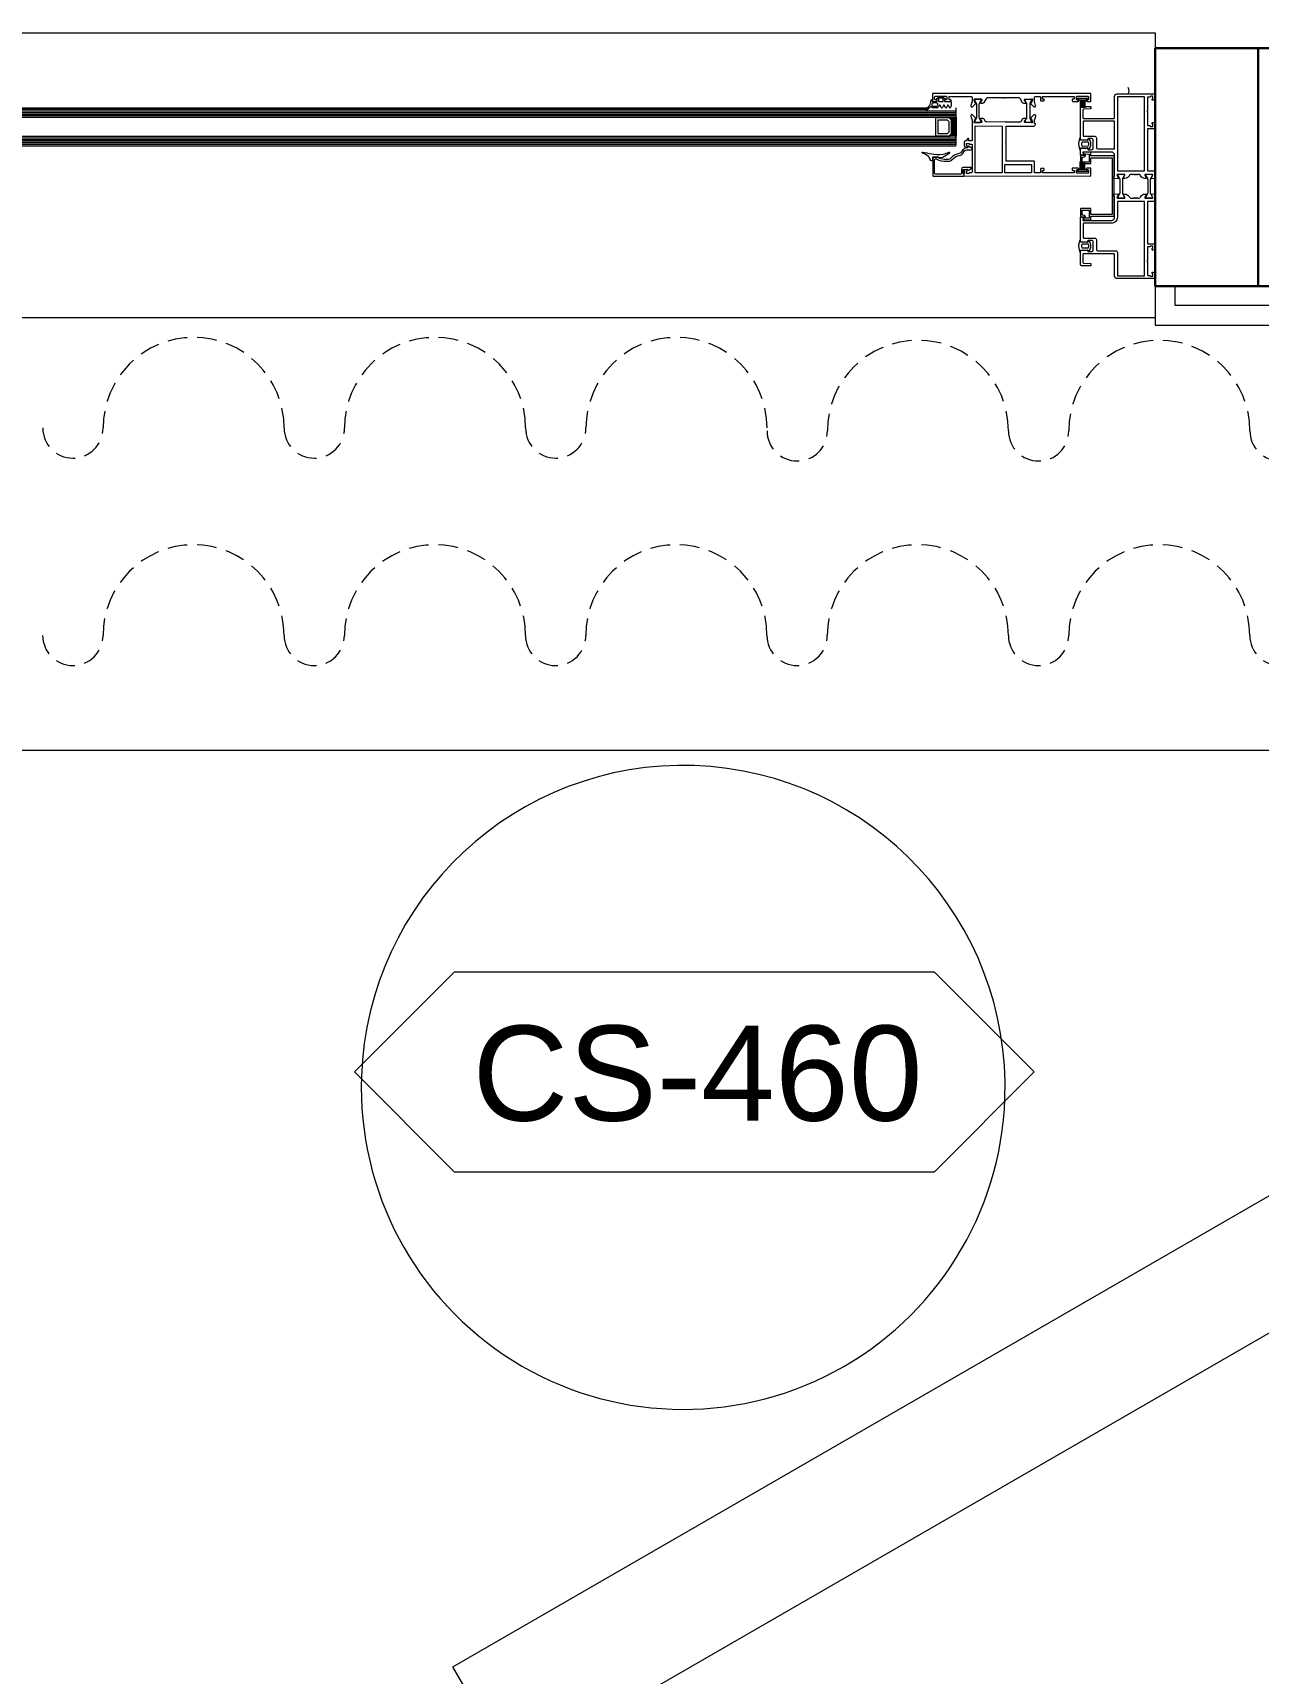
# Model space of a CAD drawing. Header units: centimetres. Extents: x 118932 to 154602, y -32682 to -23521.
# Drawn here: x 140006.8 to 140084.2, y -25349.5 to -25246 of the extents above; entities that cross this region are included whole.
import ezdxf
from ezdxf.enums import TextEntityAlignment as Align

# ---------------------------------------------------------------- set-up
doc = ezdxf.new("R2010")
doc.units = ezdxf.units.CM
doc.header["$LTSCALE"] = 50
doc.header["$MEASUREMENT"] = 0
doc.linetypes.add('HIDDEN', pattern=[0.375, 0.25, -0.125])
for name, color, linetype, lineweight, true_color in [('GEN_00_BL_Yazı', 7, 'Continuous', 0, 0x4f5250), ('GEN_02_TF_Mobilya', 7, 'Continuous', 5, 0x745e3d), ('GEN_02_TF_Pencere', 7, 'Continuous', 9, 0x6093ac), ('GEN_05_ML_Alçıpan_giydirme', 7, 'Continuous', 18, 0x7ebab5), ('GEN_05_ML_Mermer', 7, 'Continuous', 9, 0x9d8692), ('KALACAK DUVARLAR', 7, 'Continuous', 30, 0x005387), ('ÖRÜLECEK DUVARLAR', 7, 'Continuous', 30, 0xfaca30)]:
    doc.layers.add(name, color=color, linetype=linetype, lineweight=lineweight, true_color=true_color)
doc.layers.add('GEN_02_TF_Halı', color=7, linetype='Continuous', lineweight=5, true_color=0x903373, transparency=0.8)
doc.styles.add('Arial_6', font='arial.ttf', dxfattribs={"height": 59.5325})

# ---------------------------------------------------------------- blocks, each defined once
blk = doc.blocks.new('KALACAK DUVALAR LEVEL 0 D BLOK')
at = {"layer": 'KALACAK DUVARLAR', "elevation": 0}
blk.add_lwpolyline([(-7.5, 1981.38), (-82.5, 1981.38), (-82.5, 1966.36), (-7.5, 1966.36)], dxfattribs=at)
blk = doc.blocks.new('P7_')
at = {"layer": 'GEN_02_TF_Pencere', "extrusion": (0, 0, -1)}
for p, q in [((163469.9, -16165.98, 0), (163470.06, -16165.88, 0)), ((163470.06, -16165.88, 0), (163470.31, -16165.88, 0)), ((163470.3, -16165.95, 0), (163470.07, -16165.95, 0)), ((163470.31, -16165.88, 0), (163470.47, -16165.98, 0)), ((163469.27, -16166.66, 0), (163469.45, -16166.45, 0)), ((163469.53, -16166.5, 0), (163469.32, -16166.7, 0)), ((163469.61, -16166.34, 0), (163469.61, -16166.36, 0)), ((163469.63, -16166.07, 0), (163469.63, -16166.13, 0)), ((163469.66, -16166.16, 0), (163469.96, -16166.16, 0)), ((163469.94, -16166.55, 0), (163469.69, -16166.55, 0)), ((163469.9, -16166.25, 0), (163469.71, -16166.25, 0)), ((163469.71, -16166.45, 0), (163469.9, -16166.45, 0)), ((163469.96, -16166.04, 0), (163469.92, -16166.04, 0)), ((163469.96, -16166.16, 0), (163469.96, -16166.04, 0)), ((163470, -16166.36, 0), (163470, -16166.34, 0)), ((163470, -16166.36, 0), (163470, -16166.36, 0)), ((163470.04, -16165.97, 0), (163470.04, -16166.13, 0)), ((163470.08, -16166.4, 0), (163470.04, -16166.49, 0)), ((163470.04, -16166.49, 0), (163470.04, -16166.49, 0)), ((163470.05, -16166.15, 0), (163470.05, -16166.15, 0)), ((163470.07, -16166.16, 0), (163470.3, -16166.16, 0)), ((163470.21, -16166.53, 0), (163470.13, -16166.39, 0)), ((163470.34, -16166.4, 0), (163470.29, -16166.53, 0)), ((163470.33, -16166.13, 0), (163470.33, -16165.97, 0)), ((163470.47, -16166.53, 0), (163470.4, -16166.39, 0)), ((163470.45, -16166.04, 0), (163470.41, -16166.04, 0)), ((163470.41, -16166.04, 0), (163470.41, -16166.16, 0)), ((163470.41, -16166.16, 0), (163470.81, -16166.16, 0)), ((163470.61, -16166.4, 0), (163470.55, -16166.53, 0)), ((163470.72, -16166.53, 0), (163470.66, -16166.4, 0)), ((163470.82, -16166.48, 0), (163470.79, -16166.53, 0)), ((163470.84, -16166.19, 0), (163470.83, -16166.44, 0)), ((163469.6, -16169.89, 0), (163469.64, -16169.89, 0)), ((163469.64, -16169.89, 0), (163469.64, -16169.89, 0)), ((163469.67, -16169.87, 0), (163469.67, -16169.68, 0)), ((163469.7, -16169.66, 0), (163469.96, -16169.66, 0)), ((163470.01, -16169.67, 0), (163470.02, -16169.68, 0)), ((163470.69, -16169.35, 0), (163470.68, -16169.35, 0))]:
    blk.add_line(p, q, dxfattribs=at)
at = {"layer": 'GEN_02_TF_Pencere'}
for p, q in [((163389.72, -16166.65, 0), (163469.27, -16166.65, 0)), ((163389.72, -16166.75, 0), (163471.15, -16166.75, 0)), ((163389.72, -16166.85, 0), (163471.15, -16166.85, 0)), ((163389.72, -16166.95, 0), (163471.15, -16166.95, 0)), ((163389.77, -16166.55, 0), (163469.36, -16166.55, 0)), ((163471.15, -16166.6, 0), (163471.1, -16166.55, 0)), ((163471.15, -16167.1, 0), (163471.15, -16166.6, 0)), ((163389.72, -16167.05, 0), (163471.15, -16167.05, 0)), ((163389.72, -16167.15, 0), (163470.77, -16167.15, 0)), ((163470.7, -16167.18, 0), (163469.85, -16167.18, 0)), ((163469.85, -16167.18, 0), (163469.85, -16168.32, 0)), ((163470.6, -16167.33, 0), (163470, -16167.33, 0)), ((163470, -16167.33, 0), (163470, -16168.17, 0)), ((163470.7, -16167.43, 0), (163470.6, -16167.33, 0)), ((163470.85, -16167.33, 0), (163470.7, -16167.18, 0)), ((163470.7, -16168.07, 0), (163470.7, -16167.43, 0)), ((163470.92, -16167.3, 0), (163470.77, -16167.15, 0)), ((163470.77, -16167.15, 0), (163471.15, -16167.15, 0)), ((163470.79, -16167.17, 0), (163470.79, -16167.15, 0)), ((163470.83, -16167.21, 0), (163470.83, -16167.15, 0)), ((163470.85, -16168.17, 0), (163470.85, -16167.33, 0)), ((163470.87, -16167.25, 0), (163470.87, -16167.15, 0)), ((163470.91, -16167.29, 0), (163470.91, -16167.15, 0)), ((163470.92, -16168.2, 0), (163470.92, -16167.3, 0)), ((163470.95, -16168.35, 0), (163470.95, -16167.15, 0)), ((163470.99, -16168.35, 0), (163470.99, -16167.15, 0)), ((163471.03, -16168.35, 0), (163471.03, -16167.15, 0)), ((163471.07, -16168.35, 0), (163471.07, -16167.15, 0)), ((163471.1, -16167.15, 0), (163471.15, -16167.1, 0)), ((163471.11, -16168.35, 0), (163471.11, -16167.15, 0)), ((163471.15, -16167.15, 0), (163471.15, -16168.35, 0)), ((163471.15, -16168.35, 0), (163471.15, -16167.15, 0)), ((163389.72, -16168.35, 0), (163470.77, -16168.35, 0)), ((163389.72, -16168.45, 0), (163471.15, -16168.45, 0)), ((163389.72, -16168.55, 0), (163471.15, -16168.55, 0)), ((163389.72, -16168.65, 0), (163471.15, -16168.65, 0)), ((163389.72, -16168.75, 0), (163471.15, -16168.75, 0)), ((163389.72, -16168.85, 0), (163471.15, -16168.85, 0)), ((163389.77, -16168.95, 0), (163471.1, -16168.95, 0)), ((163469.85, -16168.32, 0), (163470.7, -16168.32, 0)), ((163470, -16168.17, 0), (163470.6, -16168.17, 0)), ((163470.6, -16168.17, 0), (163470.7, -16168.07, 0)), ((163470.7, -16168.32, 0), (163470.85, -16168.17, 0)), ((163470.77, -16168.35, 0), (163470.92, -16168.2, 0)), ((163471.15, -16168.35, 0), (163470.77, -16168.35, 0)), ((163470.79, -16168.35, 0), (163470.79, -16168.34, 0)), ((163470.83, -16168.35, 0), (163470.83, -16168.3, 0)), ((163470.87, -16168.35, 0), (163470.87, -16168.26, 0)), ((163470.91, -16168.35, 0), (163470.91, -16168.22, 0)), ((163471.15, -16168.4, 0), (163471.1, -16168.35, 0)), ((163471.1, -16168.95, 0), (163471.15, -16168.9, 0)), ((163471.15, -16168.35, 0), (163471.15, -16168.35, 0)), ((163471.15, -16168.9, 0), (163471.15, -16168.4, 0))]:
    blk.add_line(p, q, dxfattribs=at)
at = {"layer": 'GEN_02_TF_Pencere', "linetype": 'Continuous'}
for p, q in [((163478.97, -16166.05, 0), (163478.97, -16166.56, 0)), ((163478.99, -16166.05, 0), (163478.99, -16166.56, 0)), ((163479.01, -16166.05, 0), (163479.01, -16166.56, 0)), ((163479.03, -16166.05, 0), (163479.03, -16166.56, 0)), ((163479.05, -16166.05, 0), (163479.05, -16166.56, 0)), ((163479.07, -16166.05, 0), (163479.07, -16166.56, 0)), ((163479.09, -16166.05, 0), (163479.09, -16166.56, 0)), ((163479.11, -16166.05, 0), (163479.11, -16166.56, 0)), ((163479.13, -16166.05, 0), (163479.13, -16166.56, 0)), ((163479.15, -16166.05, 0), (163479.15, -16166.56, 0)), ((163479.17, -16166.05, 0), (163479.17, -16166.56, 0)), ((163479.19, -16166.05, 0), (163479.19, -16166.56, 0)), ((163479.21, -16166.05, 0), (163479.21, -16166.56, 0)), ((163479.23, -16166.05, 0), (163479.23, -16166.56, 0)), ((163479.25, -16166.05, 0), (163479.25, -16166.56, 0)), ((163479.27, -16166.05, 0), (163479.27, -16166.56, 0)), ((163478.97, -16170.46, 0), (163478.97, -16169.95, 0)), ((163478.99, -16170.46, 0), (163478.99, -16169.95, 0)), ((163479.01, -16170.46, 0), (163479.01, -16169.95, 0)), ((163479.03, -16170.46, 0), (163479.03, -16169.95, 0)), ((163479.05, -16170.46, 0), (163479.05, -16169.95, 0)), ((163479.07, -16170.46, 0), (163479.07, -16169.95, 0)), ((163479.09, -16170.46, 0), (163479.09, -16169.95, 0)), ((163479.11, -16170.46, 0), (163479.11, -16169.95, 0)), ((163479.13, -16170.46, 0), (163479.13, -16169.95, 0)), ((163479.15, -16170.46, 0), (163479.15, -16169.95, 0)), ((163479.17, -16170.46, 0), (163479.17, -16169.95, 0)), ((163479.19, -16170.46, 0), (163479.19, -16169.95, 0)), ((163479.21, -16170.46, 0), (163479.21, -16169.95, 0)), ((163479.23, -16170.46, 0), (163479.23, -16169.95, 0)), ((163479.25, -16170.46, 0), (163479.25, -16169.95, 0)), ((163479.27, -16170.46, 0), (163479.27, -16169.95, 0))]:
    blk.add_line(p, q, dxfattribs=at)
at = {"layer": 'GEN_02_TF_Pencere', "elevation": 0}
for points in [[(163479.62, -16165.65), (163469.68, -16165.65, 0.414214), (163469.65, -16165.68), (163469.65, -16166.12, 0.414214), (163469.68, -16166.15), (163469.88, -16166.15, 0.414214), (163469.95, -16166.08, 0.414214), (163469.92, -16166.05), (163469.84, -16166.05, -0.414214), (163469.79, -16166), (163469.79, -16165.88, -0.414214), (163469.84, -16165.83), (163470.51, -16165.83, -0.414214), (163470.56, -16165.88), (163470.56, -16166, -0.414214), (163470.51, -16166.05), (163470.43, -16166.05, 0.414214), (163470.4, -16166.08, 0.414214), (163470.47, -16166.15), (163470.78, -16166.15, 0.414214), (163470.83, -16166.1), (163470.83, -16166.08, 0.414214), (163470.8, -16166.05), (163470.73, -16166.05, -0.414214), (163470.7, -16166.02), (163470.7, -16165.85), (163472.12, -16165.85, -0.414214), (163472.15, -16165.88), (163472.15, -16166.15), (163472.08, -16166.41, 0.700075), (163472.18, -16166.49), (163472.2, -16166.48), (163472.37, -16166.3, 0.617785), (163472.36, -16166.24, -0.283333), (163472.33, -16166.22), (163472.28, -16166.04), (163472.28, -16166.02, -0.673162), (163472.33, -16166, 0.202354), (163472.36, -16166.01), (163472.74, -16166.01, -0.415901), (163472.77, -16166.04), (163472.77, -16166.06, -0.137872), (163472.77, -16166.07), (163472.68, -16166.23, 0.585714), (163472.69, -16166.26), (163472.83, -16166.26, 0.30109), (163472.92, -16166.21), (163473.08, -16165.95, -0.261413), (163473.16, -16165.9), (163473.99, -16165.9), (163474.01, -16165.94), (163474.03, -16165.9), (163474.09, -16165.9, 1), (163474.15, -16165.9), (163474.23, -16165.9, 1), (163474.29, -16165.9), (163475.08, -16165.9, -0.261413), (163475.16, -16165.95), (163475.32, -16166.21, 0.261381), (163475.41, -16166.26), (163475.55, -16166.26, 0.585524), (163475.56, -16166.23), (163475.47, -16166.07, -0.137707), (163475.47, -16166.06), (163475.47, -16166.04, -0.414214), (163475.5, -16166.01), (163475.88, -16166.01, 0.202488), (163475.91, -16166, -0.673126), (163475.96, -16166.02), (163475.96, -16166.04), (163475.91, -16166.22, -0.283536), (163475.88, -16166.24, 0.617796), (163475.87, -16166.3), (163476.04, -16166.48), (163476.06, -16166.49, 0.700399), (163476.16, -16166.41), (163476.1, -16166.15), (163476.1, -16165.88, -0.414214), (163476.13, -16165.85), (163476.45, -16165.85, -0.414214), (163476.48, -16165.88), (163476.48, -16166.09, 0.414214), (163476.51, -16166.12), (163476.67, -16166.12, 0.414214), (163476.7, -16166.09), (163476.7, -16166.03, 0.414214), (163476.67, -16166), (163476.6, -16166), (163476.6, -16165.85), (163478.6, -16165.85), (163478.6, -16166), (163478.5, -16166, 0.414214), (163478.47, -16166.03), (163478.47, -16166.1, 0.414214), (163478.52, -16166.15), (163478.83, -16166.15, 0.414214), (163478.9, -16166.08, 0.414214), (163478.87, -16166.05), (163478.79, -16166.05, -0.414214), (163478.74, -16166), (163478.74, -16165.88, -0.414214), (163478.79, -16165.83), (163479.46, -16165.83, -0.414214), (163479.51, -16165.88), (163479.51, -16166, -0.414214), (163479.46, -16166.05), (163479.38, -16166.05, 0.414214), (163479.35, -16166.08, 0.414214), (163479.42, -16166.15), (163479.62, -16166.15, 0.414214), (163479.65, -16166.12), (163479.65, -16165.68, 0.414214), (163479.62, -16165.65)], [(163483.22, -16167.88), (163483.22, -16170.51, 0.414214), (163483.25, -16170.54), (163483.69, -16170.54, -0.414214), (163483.72, -16170.57), (163483.72, -16170.85), (163483.72, -16171.01), (163483.48, -16171.03, -0.957329), (163483.47, -16170.99, 0.267761), (163483.49, -16170.98), (163483.55, -16170.82, 0.843081), (163483.54, -16170.76), (163483.08, -16170.76, 0.577366), (163483.06, -16170.81), (163483.15, -16170.96, 0.182697), (163483.16, -16170.97, -0.849744), (163483.15, -16171.01), (163483.06, -16171.01, -0.267944), (163482.8, -16170.86), (163482.77, -16170.81, 0.267966), (163482.69, -16170.76), (163482.6, -16170.76, -1), (163482.54, -16170.76), (163482.46, -16170.76, -1), (163482.4, -16170.76), (163482.34, -16170.76), (163482.32, -16170.8), (163482.3, -16170.76), (163482.17, -16170.76, 0.267964), (163482.09, -16170.81), (163482.06, -16170.86, -0.267944), (163481.8, -16171.01), (163481.71, -16171.01, -0.849637), (163481.7, -16170.97, 0.182928), (163481.71, -16170.96), (163481.8, -16170.81, 0.577366), (163481.78, -16170.76), (163481.33, -16170.76, 0.843087), (163481.32, -16170.82), (163481.37, -16170.98, 0.268123), (163481.39, -16170.99, -0.957545), (163481.38, -16171.03), (163481.08, -16171.01, -0.493156), (163481.07, -16170.98), (163481.1, -16170.9, -0.312805), (163481.12, -16170.88, 0.41134), (163481.15, -16170.85), (163481.15, -16169.55, 0.414214), (163480.95, -16169.35), (163479.17, -16169.35, 0.414214), (163479.14, -16169.38), (163479.19, -16169.52, -0.414214), (163479.16, -16169.55), (163479.02, -16169.55, -0.414214), (163478.99, -16169.52), (163478.99, -16169.17, -0.399096), (163479.04, -16169.12), (163479.42, -16169.1, -0.429495), (163479.45, -16169.13), (163479.45, -16169.15, 0.414214), (163479.5, -16169.2), (163479.7, -16169.2, 0.414214), (163479.8, -16169.1), (163479.8, -16168.6, 0.414214), (163479.7, -16168.5), (163479.5, -16168.5, 0.414214), (163479.45, -16168.55), (163479.45, -16168.57, -0.429487), (163479.42, -16168.6), (163479.04, -16168.58, -0.399104), (163478.99, -16168.53), (163478.99, -16166.58, -0.414214), (163479.09, -16166.48), (163479.62, -16166.48, -0.414214), (163479.65, -16166.51), (163479.65, -16166.6, -0.400696), (163479.62, -16166.63), (163479.18, -16166.65, 0.400696), (163479.15, -16166.68), (163479.15, -16167.19, 0.414214), (163479.18, -16167.22), (163481.12, -16167.22, 0.414214), (163481.15, -16167.19), (163481.15, -16165.83, -0.414214), (163481.3, -16165.68), (163483.69, -16165.68, -0.414214), (163483.72, -16165.71), (163483.72, -16165.93, -0.414214), (163483.57, -16166.08), (163483.54, -16166.08, -0.414214), (163483.52, -16166.06), (163483.52, -16166.01, -0.36604), (163483.54, -16165.98, 0.365984), (163483.57, -16165.95), (163483.57, -16165.86, 0.414214), (163483.54, -16165.83), (163483.43, -16165.83, 0.367429), (163483.4, -16165.86, -0.364526), (163483.37, -16165.88), (163483.25, -16165.88, 0.414214), (163483.22, -16165.91), (163483.22, -16166.75), (163483.19, -16166.78), (163483.22, -16166.81), (163483.22, -16167.65, 0.414214), (163483.25, -16167.68), (163483.37, -16167.68, -0.364526), (163483.4, -16167.71, 0.367429), (163483.43, -16167.73), (163483.54, -16167.73, 0.414214), (163483.57, -16167.7), (163483.57, -16167.61, 0.365984), (163483.54, -16167.58, -0.36604), (163483.52, -16167.55), (163483.52, -16167.5, -0.414214), (163483.54, -16167.48), (163483.57, -16167.48, -0.414214), (163483.72, -16167.63), (163483.72, -16167.8, -0.414214), (163483.64, -16167.88), (163483.22, -16167.88)], [(163471.67, -16170.85), (163479.61, -16170.86, 0.198912), (163479.64, -16170.85, 0.198912), (163479.64, -16170.83), (163479.65, -16170.39, 0.414214), (163479.62, -16170.36), (163479.42, -16170.36, 0.414214), (163479.35, -16170.43, 0.414214), (163479.38, -16170.46), (163479.46, -16170.46, -0.414214), (163479.51, -16170.51), (163479.51, -16170.63, -0.414214), (163479.46, -16170.68), (163478.79, -16170.68, -0.414214), (163478.74, -16170.63), (163478.74, -16170.51, -0.414214), (163478.79, -16170.46), (163478.87, -16170.46, 0.414214), (163478.9, -16170.43, 0.414214), (163478.83, -16170.36), (163478.52, -16170.36, 0.414214), (163478.47, -16170.41), (163478.47, -16170.48, 0.414214), (163478.5, -16170.51), (163478.6, -16170.51), (163478.6, -16170.66), (163476.6, -16170.66), (163476.6, -16170.51), (163476.67, -16170.51, 0.414214), (163476.7, -16170.48), (163476.7, -16170.42, 0.414214), (163476.67, -16170.39), (163476.51, -16170.39, 0.414214), (163476.48, -16170.42), (163476.48, -16170.63, -0.414214), (163476.45, -16170.66), (163476.1, -16170.66), (163476.1, -16169.96, 0.414213), (163476.07, -16169.93), (163474.3, -16169.93), (163474.3, -16168.85), (163474.27, -16168.82), (163474.3, -16168.79), (163474.3, -16167.71), (163476.05, -16167.71, 0.414277), (163476.15, -16167.61), (163476.15, -16167.57, 0.339312), (163476.13, -16167.55), (163476.11, -16167.55, -0.339802), (163476.1, -16167.53), (163476.1, -16167.34), (163476.17, -16167.08, 0.700085), (163476.06, -16167), (163476.04, -16167.02), (163475.87, -16167.19, 0.617948), (163475.89, -16167.25, -0.283637), (163475.91, -16167.27), (163475.96, -16167.46), (163475.96, -16167.47, -0.673161), (163475.91, -16167.5, 0.202488), (163475.89, -16167.49), (163475.5, -16167.49, -0.414214), (163475.47, -16167.46), (163475.47, -16167.43, -0.137872), (163475.47, -16167.42), (163475.57, -16167.27, 0.585524), (163475.55, -16167.24), (163475.41, -16167.24, 0.261413), (163475.32, -16167.28), (163475.25, -16167.41, -0.261413), (163475.16, -16167.46), (163474.25, -16167.46), (163473.08, -16167.45, -0.261413), (163473, -16167.41), (163472.92, -16167.28, 0.261413), (163472.84, -16167.23), (163472.69, -16167.23, 0.585524), (163472.68, -16167.27), (163472.77, -16167.42, -0.137872), (163472.77, -16167.43), (163472.77, -16167.45, -0.414214), (163472.74, -16167.48), (163472.36, -16167.48, 0.202488), (163472.34, -16167.49, -0.673161), (163472.28, -16167.47), (163472.28, -16167.45), (163472.34, -16167.27, -0.283637), (163472.36, -16167.25, 0.617948), (163472.37, -16167.19), (163472.2, -16167.02), (163472.19, -16167, 0.700085), (163472.08, -16167.08), (163472.15, -16167.34), (163472.15, -16168.62, -0.414214), (163472.12, -16168.65), (163471.98, -16168.65, -0.414214), (163471.95, -16168.62), (163471.95, -16168.53, 0.463003), (163471.91, -16168.5, 0.372825), (163471.83, -16168.6), (163471.83, -16168.62, -0.414214), (163471.8, -16168.65), (163471.73, -16168.65, 0.414214), (163471.65, -16168.73), (163471.65, -16168.9, 0.414214), (163471.8, -16169.05), (163471.82, -16169.05, 0.414214), (163471.85, -16169.02), (163471.85, -16168.98, 0.380812), (163471.82, -16168.95, -0.365977), (163471.8, -16168.92), (163471.8, -16168.83, -0.414214), (163471.83, -16168.8), (163471.94, -16168.8, -0.365977), (163471.97, -16168.83, 0.369187), (163472, -16168.85), (163472.12, -16168.85, -0.414214), (163472.15, -16168.88), (163472.15, -16169.72), (163472.18, -16169.75), (163472.15, -16169.78), (163472.15, -16170.62, -0.414214), (163472.12, -16170.65), (163471.99, -16170.65, 0.365995), (163471.96, -16170.68, -0.365977), (163471.94, -16170.7), (163471.83, -16170.7, -0.414214), (163471.8, -16170.67), (163471.8, -16170.58, -0.374045), (163471.82, -16170.55, 0.366034), (163471.85, -16170.53), (163471.85, -16170.48, 0.414214), (163471.82, -16170.45), (163471.8, -16170.45, 0.414214), (163471.65, -16170.6), (163471.64, -16170.82, 0.414214), (163471.67, -16170.85)], [(163472.61, -16167.17), (163472.61, -16166.32, -0.131653), (163472.63, -16166.26), (163472.73, -16166.08), (163472.73, -16166.04, 0.414213), (163472.69, -16166), (163472.35, -16166, 0.414214), (163472.31, -16166.04), (163472.31, -16166.08), (163472.42, -16166.26, -0.131652), (163472.43, -16166.32), (163472.43, -16167.17, -0.131652), (163472.42, -16167.23), (163472.31, -16167.41), (163472.31, -16167.44, 0.414214), (163472.35, -16167.48), (163472.69, -16167.48, 0.414213), (163472.73, -16167.44), (163472.73, -16167.41), (163472.63, -16167.23, -0.131652), (163472.61, -16167.17)], [(163475.61, -16167.17), (163475.61, -16166.32, 0.131653), (163475.59, -16166.26), (163475.49, -16166.08), (163475.49, -16166.05, -0.414213), (163475.53, -16166.01), (163475.87, -16166.01, -0.414214), (163475.91, -16166.05), (163475.91, -16166.08), (163475.81, -16166.26, 0.131652), (163475.79, -16166.32), (163475.79, -16167.17, 0.131652), (163475.81, -16167.23), (163475.91, -16167.41), (163475.91, -16167.45, -0.414214), (163475.87, -16167.49), (163475.53, -16167.49, -0.414213), (163475.49, -16167.45), (163475.49, -16167.41), (163475.59, -16167.23, 0.131652), (163475.61, -16167.17)], [(163481.15, -16169.12), (163481.15, -16167.43, 0.414189), (163481.12, -16167.4), (163479.2, -16167.4, 0.414238), (163479.17, -16167.43), (163479.17, -16168.32, 0.414214), (163479.2, -16168.35), (163479.9, -16168.35, -0.414214), (163480, -16168.45), (163480, -16169.05, 0.414214), (163480.1, -16169.15), (163481.12, -16169.15, 0.414214), (163481.15, -16169.12)], [(163469.7, -16170.86), (163471.62, -16170.86, 0.41421), (163471.65, -16170.83), (163471.65, -16170.77, 0.41421), (163471.62, -16170.74), (163471.6, -16170.74), (163471.6, -16170.44), (163471.87, -16170.44), (163471.89, -16170.47, 0.414213), (163471.93, -16170.49), (163472.1, -16170.39, 0.767327), (163472.08, -16170.32), (163471.58, -16170.32, 0.414213), (163471.48, -16170.42), (163471.48, -16170.69, -0.414213), (163471.43, -16170.74), (163469.84, -16170.74, -0.414213), (163469.79, -16170.69), (163469.79, -16169.83, -0.414213), (163469.84, -16169.78), (163469.89, -16169.78, -0.127549), (163469.92, -16169.79, 0.13898), (163470.52, -16169.93), (163470.66, -16169.93, 0.215322), (163470.9, -16169.82, -0.168624), (163471.36, -16169.56, 0.197358), (163471.57, -16169.43), (163471.67, -16169.28, -0.244575), (163471.82, -16169.2), (163472.1, -16169.2, 0.767327), (163472.13, -16169.1), (163471.93, -16168.98, 0.577351), (163471.89, -16169.01), (163471.89, -16169.08), (163471.82, -16169.08, 0.244575), (163471.58, -16169.21), (163471.47, -16169.36, -0.197358), (163471.34, -16169.44, 0.168624), (163470.81, -16169.74, -0.215322), (163470.66, -16169.81), (163470.42, -16169.81, -0.114883), (163469.98, -16169.68, 0.126996), (163469.88, -16169.66), (163469.7, -16169.66, 0.414213), (163469.67, -16169.69), (163469.67, -16170.83, 0.414213), (163469.7, -16170.86)], [(163478.99, -16168.41, 0.064394), (163478.91, -16168.62, 0.064394), (163478.88, -16168.84, 0.129325), (163478.99, -16169.27), (163478.99, -16169.12, -0.399528), (163479.02, -16169.09), (163479.44, -16169.07, -0.414214), (163479.47, -16169.1), (163479.47, -16169.13, 0.414214), (163479.5, -16169.16), (163479.5, -16169.16, 0.295923), (163479.59, -16169.1, 0.104809), (163479.65, -16168.84, 0.104809), (163479.59, -16168.58, 0.295923), (163479.5, -16168.52), (163479.5, -16168.52, 0.414214), (163479.47, -16168.55), (163479.47, -16168.58, -0.414214), (163479.44, -16168.61), (163479.02, -16168.59, -0.399528), (163478.99, -16168.56), (163478.99, -16168.41)], [(163479.14, -16168.7), (163479.46, -16168.71, -0.337036), (163479.49, -16168.74, -0.054259), (163479.5, -16168.84, -0.054259), (163479.49, -16168.95, -0.337036), (163479.46, -16168.97), (163479.14, -16168.99, -0.32284), (163479.11, -16168.97, -0.093955), (163479.08, -16168.84, -0.093955), (163479.11, -16168.72, -0.32284), (163479.14, -16168.7)], [(163479.65, -16169.39, 0.198912), (163479.64, -16169.37, 0.198912), (163479.62, -16169.36), (163479.21, -16169.36, 0.518649), (163479.18, -16169.4), (163479.22, -16169.52, -0.518649), (163479.19, -16169.56), (163479.03, -16169.56, 0.414214), (163479, -16169.59), (163479, -16170.05, 0.414214), (163479.03, -16170.08), (163479.62, -16170.08, 0.414214), (163479.65, -16170.05), (163479.65, -16169.71), (163481, -16169.71), (163481, -16171.49), (163481, -16173.28), (163479.65, -16173.28), (163479.65, -16172.94, 0.414214), (163479.62, -16172.91), (163479.03, -16172.91, 0.414214), (163479, -16172.94), (163479, -16173.4, 0.414214), (163479.03, -16173.43), (163479.19, -16173.43, -0.518649), (163479.22, -16173.47), (163479.18, -16173.59, 0.518649), (163479.21, -16173.63), (163479.62, -16173.63, 0.414214), (163479.65, -16173.6), (163479.65, -16173.43, -0.414214), (163479.68, -16173.4), (163481.09, -16173.4, 0.414214), (163481.12, -16173.37), (163481.12, -16171.49), (163481.12, -16169.62, 0.414214), (163481.09, -16169.59), (163479.68, -16169.59, -0.414214), (163479.65, -16169.56), (163479.65, -16169.39)], [(163479.54, -16169.49, -0.190395), (163479.55, -16169.51), (163479.55, -16169.95, -0.414214), (163479.52, -16169.98), (163479.13, -16169.98, -0.414214), (163479.1, -16169.95), (163479.1, -16169.69, -0.414214), (163479.13, -16169.66), (163479.17, -16169.66, 0.505029), (163479.31, -16169.47), (163479.52, -16169.48, -0.190395), (163479.54, -16169.49)], [(163474.22, -16170.13, -0.198912), (163474.25, -16170.13), (163475.87, -16170.13, -0.414214), (163475.9, -16170.16), (163475.9, -16170.63, -0.414214), (163475.87, -16170.66), (163474.25, -16170.66, -0.414214), (163474.22, -16170.63), (163474.22, -16170.16, -0.198912), (163474.22, -16170.13)], [(163481.66, -16171.93), (163481.66, -16171.08, -0.131652), (163481.67, -16171.02), (163481.78, -16170.84), (163481.78, -16170.8, 0.414214), (163481.74, -16170.76), (163481.4, -16170.76, 0.414214), (163481.36, -16170.8), (163481.36, -16170.84), (163481.46, -16171.02, -0.131652), (163481.48, -16171.08), (163481.48, -16171.93, -0.131652), (163481.46, -16171.99), (163481.36, -16172.17), (163481.36, -16172.2, 0.414214), (163481.4, -16172.24), (163481.74, -16172.24, 0.414214), (163481.78, -16172.2), (163481.78, -16172.17), (163481.67, -16171.99, -0.131652), (163481.66, -16171.93)], [(163483.42, -16171.93), (163483.42, -16171.08, -0.131652), (163483.43, -16171.02), (163483.54, -16170.84), (163483.54, -16170.8, 0.414214), (163483.5, -16170.76), (163483.16, -16170.76, 0.414214), (163483.12, -16170.8), (163483.12, -16170.84), (163483.22, -16171.02, -0.131652), (163483.24, -16171.08), (163483.24, -16171.93, -0.131652), (163483.22, -16171.99), (163483.12, -16172.17), (163483.12, -16172.2, 0.414214), (163483.16, -16172.24), (163483.5, -16172.24, 0.414214), (163483.54, -16172.2), (163483.54, -16172.17), (163483.43, -16171.99, -0.131652), (163483.42, -16171.93)], [(163483.69, -16177.33), (163481.3, -16177.33, -0.414214), (163481.15, -16177.18), (163481.15, -16175.81, 0.414214), (163481.12, -16175.78), (163479.18, -16175.78, 0.414214), (163479.15, -16175.81), (163479.15, -16176.32, 0.400696), (163479.18, -16176.35), (163479.62, -16176.38, -0.400696), (163479.65, -16176.41), (163479.65, -16176.5, -0.414214), (163479.62, -16176.53), (163479.09, -16176.53, -0.414214), (163478.99, -16176.43), (163478.99, -16175.6, -0.399104), (163479.04, -16175.55), (163479.42, -16175.53, -0.429487), (163479.45, -16175.56), (163479.45, -16175.58, 0.414214), (163479.5, -16175.63), (163479.7, -16175.63, 0.414214), (163479.8, -16175.53), (163479.8, -16175.03, 0.414214), (163479.7, -16174.93), (163479.5, -16174.93, 0.414214), (163479.45, -16174.98), (163479.45, -16175, -0.429495), (163479.42, -16175.03), (163479.04, -16175.02, -0.399096), (163478.99, -16174.97), (163478.99, -16173.49, -0.414214), (163479.02, -16173.46), (163479.16, -16173.46, -0.518649), (163479.19, -16173.5), (163479.15, -16173.62, 0.518649), (163479.18, -16173.66), (163480.95, -16173.66, 0.414214), (163481.15, -16173.46), (163481.15, -16172.16, 0.41134), (163481.12, -16172.13, -0.312805), (163481.1, -16172.11), (163481.07, -16172.03, -0.493156), (163481.08, -16172), (163481.38, -16171.98, -0.957545), (163481.39, -16172.02, 0.268123), (163481.37, -16172.03), (163481.32, -16172.19, 0.843087), (163481.33, -16172.25), (163481.78, -16172.25, 0.577366), (163481.8, -16172.2), (163481.71, -16172.04, 0.182928), (163481.7, -16172.03, -0.849637), (163481.71, -16172), (163481.8, -16172, -0.267944), (163482.06, -16172.15), (163482.09, -16172.2, 0.267964), (163482.17, -16172.25), (163482.3, -16172.25), (163482.32, -16172.21), (163482.34, -16172.25), (163482.4, -16172.25, -1), (163482.46, -16172.25), (163482.54, -16172.25, -1), (163482.6, -16172.25), (163482.69, -16172.25, 0.267966), (163482.77, -16172.2), (163482.8, -16172.15, -0.267944), (163483.06, -16172), (163483.15, -16172, -0.849744), (163483.16, -16172.03, 0.182697), (163483.15, -16172.04), (163483.06, -16172.2, 0.577366), (163483.08, -16172.25), (163483.54, -16172.25, 0.843081), (163483.55, -16172.19), (163483.49, -16172.03, 0.267761), (163483.47, -16172.02, -0.957329), (163483.48, -16171.98), (163483.72, -16172), (163483.72, -16172.16), (163483.72, -16172.43, -0.414214), (163483.69, -16172.46), (163483.25, -16172.46, 0.414214), (163483.22, -16172.49), (163483.22, -16175.13), (163483.64, -16175.13, -0.414214), (163483.72, -16175.21), (163483.72, -16175.38, -0.414214), (163483.57, -16175.53), (163483.54, -16175.53, -0.414214), (163483.52, -16175.51), (163483.52, -16175.45, -0.36604), (163483.54, -16175.42, 0.365984), (163483.57, -16175.4), (163483.57, -16175.31, 0.414214), (163483.54, -16175.28), (163483.43, -16175.28, 0.367429), (163483.4, -16175.3, -0.364526), (163483.37, -16175.33), (163483.25, -16175.33, 0.414214), (163483.22, -16175.36), (163483.22, -16176.2), (163483.19, -16176.23), (163483.22, -16176.26), (163483.22, -16177.1, 0.414214), (163483.25, -16177.13), (163483.37, -16177.13, -0.364526), (163483.4, -16177.15, 0.367429), (163483.43, -16177.18), (163483.54, -16177.18, 0.414214), (163483.57, -16177.15), (163483.57, -16177.06, 0.365984), (163483.54, -16177.03, -0.36604), (163483.52, -16177), (163483.52, -16176.95, -0.414214), (163483.54, -16176.93), (163483.57, -16176.93, -0.414214), (163483.72, -16177.08), (163483.72, -16177.3, -0.414214), (163483.69, -16177.33)], [(163479.55, -16173.04), (163479.55, -16173.48, -0.395113), (163479.52, -16173.51), (163479.31, -16173.52, 0.505029), (163479.17, -16173.33), (163479.13, -16173.33, -0.414214), (163479.1, -16173.3), (163479.1, -16173.04, -0.414214), (163479.13, -16173.01), (163479.52, -16173.01, -0.414214), (163479.55, -16173.04)], [(163481.33, -16177.15), (163483.04, -16177.15), (163483.04, -16172.46), (163481.33, -16172.46), (163481.33, -16173.46, -0.414214), (163480.95, -16173.84), (163479.2, -16173.84, 0.414214), (163479.17, -16173.87), (163479.17, -16174.75, 0.414214), (163479.2, -16174.78), (163479.9, -16174.78, -0.414214), (163480, -16174.88), (163480, -16175.48, 0.414214), (163480.1, -16175.58), (163481.23, -16175.58, -0.414214), (163481.33, -16175.68), (163481.33, -16177.15)], [(163478.99, -16174.85, 0.064394), (163478.91, -16175.06, 0.064394), (163478.88, -16175.28, 0.129325), (163478.99, -16175.71), (163478.99, -16175.56, -0.399528), (163479.02, -16175.53), (163479.44, -16175.51, -0.414214), (163479.47, -16175.54), (163479.47, -16175.57, 0.414214), (163479.5, -16175.6), (163479.5, -16175.6, 0.295923), (163479.59, -16175.54, 0.104809), (163479.65, -16175.28, 0.104809), (163479.59, -16175.02, 0.295923), (163479.5, -16174.96), (163479.5, -16174.96, 0.414214), (163479.47, -16174.99), (163479.47, -16175.02, -0.414214), (163479.44, -16175.05), (163479.02, -16175.03, -0.399528), (163478.99, -16175), (163478.99, -16174.85)], [(163479.14, -16175.13), (163479.46, -16175.15, -0.337036), (163479.49, -16175.17, -0.054259), (163479.5, -16175.28, -0.054259), (163479.49, -16175.38, -0.337036), (163479.46, -16175.41), (163479.14, -16175.42, -0.32284), (163479.11, -16175.4, -0.093955), (163479.08, -16175.28, -0.093955), (163479.11, -16175.15, -0.32284), (163479.14, -16175.13)]]:
    blk.add_lwpolyline(points, format="xyb", close=True, dxfattribs=at)
at = {"layer": 'GEN_02_TF_Pencere', "linetype": 'Continuous', "elevation": 0}
for points in [[(163478.78, -16166.05), (163479.46, -16166.05), (163479.46, -16165.96), (163478.78, -16165.96), (163478.78, -16166.05)], [(163479.46, -16170.46), (163478.78, -16170.46), (163478.78, -16170.55), (163479.46, -16170.55), (163479.46, -16170.46)]]:
    blk.add_lwpolyline(points, close=True, dxfattribs=at)
at = {"layer": 'GEN_02_TF_Pencere', "elevation": 0}
for points in [[(163483.04, -16170.54), (163483.04, -16165.86), (163481.33, -16165.86), (163481.33, -16170.54), (163483.04, -16170.54)], [(163474.06, -16170.66), (163472.35, -16170.65), (163472.35, -16167.7), (163474.06, -16167.71), (163474.06, -16170.66)]]:
    blk.add_lwpolyline(points, close=True, dxfattribs=at)
at = {"layer": 'GEN_02_TF_Pencere'}
blk.add_arc((163481.74, -16165.48, 0), 0.332, 322.1442, 37.8558, dxfattribs=at)
for centre, major_axis, start_param, end_param in [((163470.07, -16165.97, 0), (-0.03, 0), 4.711233, 6.282031), ((163470.3, -16165.97, 0), (0.03, 0), -0.001157, 1.56964), ((163469.3, -16166.68, 0), (-0.0344, 0), -0.614619, 2.340265), ((163469.04, -16166.19, 0), (-0.5, 0), 2.512106, 2.949893), ((163465.27, -16165.54, 0), (-4.34, 0), 2.949895, 3.003759), ((163469.57, -16166.53, 0), (-0.0509, 0), 3.745027, 5.454025), ((163469.6, -16166.07, 0), (-0.03, 0), 3.140437, 6.105223), ((163469.71, -16166.34, 0), (-0.1, 0), 4.711232, 6.28203), ((163469.71, -16166.36, 0), (0.1, 0), 3.140436, 4.711234), ((163469.69, -16166.46, 0), (0.1, 0), 3.745027, 4.711234), ((163469.66, -16166.13, 0), (-0.03, 0), -0.001157, 1.56964), ((163469.92, -16166.01, 0), (-0.04, 0), -0.948289, 1.56964), ((163469.9, -16166.34, 0), (-0.1, 0), 3.140436, 4.711234), ((163469.9, -16166.36, 0), (-0.1, 0), 1.569641, 3.140438), ((163469.94, -16166.46, 0), (0.1, 0), 4.711235, 5.320589), ((163469.94, -16166.46, 0), (-0.1, 0), 2.178997, 2.788351), ((163470.07, -16166.13, 0), (0.03, 0), 3.140439, 3.925836), ((163470.07, -16166.13, 0), (0.03, 0), 3.925836, 4.711232), ((163470.11, -16166.41, 0), (-0.03, 0), 3.628945, 5.929947), ((163470.25, -16166.52, 0), (-0.0413, 0), 0.458705, 2.776142), ((163470.3, -16166.13, 0), (0.03, 0), 4.711232, 6.282029), ((163470.37, -16166.41, 0), (0.03, 0), 0.487351, 2.788352), ((163470.45, -16166.01, 0), (0.04, 0), 4.711234, 7.229163), ((163470.51, -16166.52, 0), (-0.0413, 0), 0.458704, 2.776141), ((163470.63, -16166.41, 0), (-0.03, 0), 3.490789, 5.931679), ((163470.76, -16166.52, 0), (0.0413, 0), 3.504733, 5.82217), ((163470.81, -16166.19, 0), (-0.03, 0), 3.140437, 4.711235), ((163470.73, -16166.44, 0), (-0.1, 0), 2.680578, 3.140437)]:
    blk.add_ellipse(centre, major_axis=major_axis, ratio=0.881548, start_param=start_param, end_param=end_param, dxfattribs=at)
at = {"layer": 'GEN_02_TF_Pencere', "extrusion": (0, 0, -1)}
for centre, major_axis, start_param, end_param in [((163469.03, -16169.38, 0), (0.03, 0), 3.142037, 4.994419), ((163469.03, -16169.38, 0), (-0.03, 0), -1.226961, -0.000036), ((163468.87, -16169.93, 0), (-0.64, 0), 1.805526, 2.955356), ((163467.22, -16176.63, 0), (-8.86, 0), 1.777943, 1.838474), ((163469.6, -16169.81, 0), (0.1, 0), 1.570967, 2.940044), ((163470.01, -16168.22, 0), (1.55, 0), 1.378609, 1.866448), ((163469.64, -16169.87, 0), (-0.03, 0), 3.141594, 4.712388), ((163469.7, -16169.68, 0), (-0.03, 0), 0.000001, 1.570795), ((163469.96, -16169.74, 0), (-0.1, 0), 1.57081, 2.088079), ((163470.17, -16169.47, 0), (0.286, 0), 0.956763, 2.099792), ((163470.14, -16168.77, 0), (0.88, 0), 0.944914, 1.386057), ((163468.4, -16167.18, 0), (-3.54, 0), 3.990064, 4.134382), ((163470.69, -16169.39, 0), (-0.0382, 0), 0.629084, 1.300082), ((163470.69, -16169.39, 0), (0.05, 0), -1.570583, 0.325144)]:
    blk.add_ellipse(centre, major_axis=major_axis, ratio=0.839387, start_param=start_param, end_param=end_param, dxfattribs=at)
at = {"layer": 'GEN_05_ML_Mermer', "elevation": 0}
blk.add_lwpolyline([(163483.72, -16179.82), (163288.72, -16179.82), (163288.72, -16161.83), (163483.72, -16161.83)], close=True, dxfattribs=at)
blk = doc.blocks.new('dograma level 0 d blok')
at = {"layer": 'GEN_05_ML_Alçıpan_giydirme', "color": 1}
blk.add_blockref('P7_', (-163386.25, 18146.1, 0), dxfattribs=at)
blk = doc.blocks.new('FFE-Tag')
at = {"color": 0}
blk.add_wipeout([(-8.761, 0), (-6.189, 2.572), (6.189, 2.572), (8.761, 0), (6.189, -2.572), (-6.189, -2.572)], dxfattribs=at).dxf.layer = 'GEN_00_BL_Yazı'
at = {"layer": 'GEN_00_BL_Yazı', "color": 0}
for p, q in [((-8.761, 0), (-6.189, 2.572)), ((6.189, 2.572), (-6.189, 2.572)), ((8.761, 0), (6.189, 2.572)), ((-8.761, 0), (-6.189, -2.572)), ((8.761, 0), (6.189, -2.572)), ((-6.189, -2.572), (6.189, -2.572))]:
    blk.add_line(p, q, dxfattribs=at)
blk = doc.blocks.new('CS-460_SideTable_R40')
at = {"layer": 'GEN_00_BL_Yazı', "xscale": 24.48801272789115, "yscale": 24.48801272789115, "zscale": 24.48801272789115, "rotation": 181.9776773082424}
blk.add_blockref('FFE-Tag', (-6.7, -10), dxfattribs=at)
at = {"layer": 'GEN_02_TF_Mobilya'}
for start, end in [(360, 180), (180, 360)]:
    blk.add_arc((0, 0), 203.2, start, end, dxfattribs=at)
at = {"layer": 'GEN_00_BL_Yazı', "insert": (134.3, -34.4), "char_height": 60, "attachment_point": 1, "rotation": 181.9777, "style": 'Arial_6'}
blk.add_mtext('CS-460', dxfattribs=at)
blk = doc.blocks.new('Drapery Nest - Drape-V397-TYPE F')
at = {"layer": 'GEN_02_TF_Mobilya', "linetype": 'HIDDEN'}
for points in [[(0, 95.2, -1), (0, 133.3, 1), (0, 247.6, -1), (0, 285.7, 1), (0, 400, -1), (0, 438.1, 1), (0, 400, -1), (0, 285.7, 1), (0, 247.6, -1), (0, 133.3, 1), (0, 95.2, -1), (0, -19.1, 1)], [(-1.8, -362, -1), (-1.8, -323.9, 1), (-1.8, -209.6, -1), (-1.8, -171.5, 1), (-1.8, -57.2, -1), (-1.8, -19.1, 1), (-1.8, -57.2, -1), (-1.8, -171.5, 1), (-1.8, -209.6, -1), (-1.8, -323.9, 1), (-1.8, -362, -1), (-1.8, -476.3, 1)]]:
    blk.add_lwpolyline(points, format="xyb", close=True, dxfattribs=at)
blk = doc.blocks.new('Drapery Nest - Drape-V396-TYPE F')
at = {"layer": 'GEN_02_TF_Mobilya', "linetype": 'HIDDEN'}
for points in [[(0, 95.25, -1), (0, 133.35, 1), (0, 247.65, -1), (0, 285.75, 1), (0, 400.05, -1), (0, 438.15, 1), (0, 400.05, -1), (0, 285.75, 1), (0, 247.65, -1), (0, 133.35, 1), (0, 95.25, -1), (0, -19.05, 1)], [(0, -361.95, -1), (0, -323.85, 1), (0, -209.55, -1), (0, -171.45, 1), (0, -57.15, -1), (0, -19.05, 1), (0, -57.15, -1), (0, -171.45, 1), (0, -209.55, -1), (0, -323.85, 1), (0, -361.95, -1), (0, -476.25, 1)]]:
    blk.add_lwpolyline(points, format="xyb", close=True, dxfattribs=at)
blk = doc.blocks.new('UP-451_LoungeChair')
at = {"layer": 'GEN_02_TF_Mobilya'}
for p, q in [((331.4, 406.4), (406.4, 406.4)), ((331.4, -306.4), (331.4, 406.4)), ((406.4, 406.4), (406.4, -306.4))]:
    blk.add_line(p, q, dxfattribs=at)
at = {"layer": 'GEN_00_BL_Yazı', "style": 'Arial_6', "width": 0.7}
blk.add_attdef('KOD', text='', height=60, rotation=360, dxfattribs=at).set_placement((0, 293.4), align=Align.MIDDLE_CENTER)
blk = doc.blocks.new('D blok level 1 tefrişler')
at = {"layer": 'GEN_02_TF_Halı', "elevation": 0}
blk.add_lwpolyline([(-949.16, 1249.64), (-729.16, 1249.64), (-729.16, 1749.64), (-949.16, 1749.64)], close=True, dxfattribs=at)
at = {"xscale": 0.1000000000000028, "yscale": 0.1000000000000028, "zscale": 0.1000000000000028, "rotation": 90}
for name, p in [('Drapery Nest - Drape-V397-TYPE F', (-833.63, 1769.99)), ('Drapery Nest - Drape-V396-TYPE F', (-833.63, 1756.9))]:
    blk.add_blockref(name, p, dxfattribs=at)
at = {"xscale": 0.1000000000000028, "yscale": 0.1000000000000028, "zscale": 0.1000000000000028, "rotation": 178.0223226917576}
blk.add_blockref('CS-460_SideTable_R40', (-837.01, 1728.37), dxfattribs=at)
at = {"xscale": 0.1000000000000001, "yscale": 0.1000000000000001, "zscale": 0.1000000000000001, "rotation": 120.0000187159845}
blk.add_blockref('UP-451_LoungeChair', (-796.03, 1676.92), dxfattribs=at)
blk = doc.blocks.new('ORULECEK DUVARLEVEL 2 D DBLOK')
at = {"layer": 'ÖRÜLECEK DUVARLAR', "elevation": 0}
blk.add_lwpolyline([(97.5, 1981.37), (104, 1981.37), (104, 1966.34), (97.5, 1966.34)], close=True, dxfattribs=at)
blk = doc.blocks.new('level 1 d blok duvarlar')
at = {"layer": 'GEN_05_ML_Alçıpan_giydirme', "elevation": 0}
for points in [[(1522.16, -116.02), (1600.21, -116.02), (1600.21, -920.94), (1367.71, -920.94)], [(1520.91, -116.06), (1520.91, -117.27), (1598.96, -117.27), (1598.96, -919.69), (1367.71, -919.69)], [(1519.66, -116.06), (1519.66, -118.52), (1597.71, -118.52), (1597.71, -918.44), (1367.71, -918.44)]]:
    blk.add_lwpolyline(points, dxfattribs=at)

msp = doc.modelspace()

# ---------------------------------------------------------------- block references
for name, p in [('KALACAK DUVALAR LEVEL 0 D BLOK', (140166.67, -27228.34, 0)), ('dograma level 0 d blok', (139980.2, -27230.27, 0))]:
    msp.add_blockref(name, p)

# ---------------------------------------------------------------- next in the draw order: block references
msp.add_blockref('D blok level 1 tefrişler', (140884.88, -27040.92, 0))

# ---------------------------------------------------------------- next in the draw order: block references
msp.add_blockref('level 1 d blok duvarlar', (138558, -25145.92))
at = {"layer": 'KALACAK DUVARLAR'}
msp.add_blockref('ORULECEK DUVARLEVEL 2 D DBLOK', (139980.17, -27228.33, 0), dxfattribs=at)

doc.saveas('drawing.dxf')
